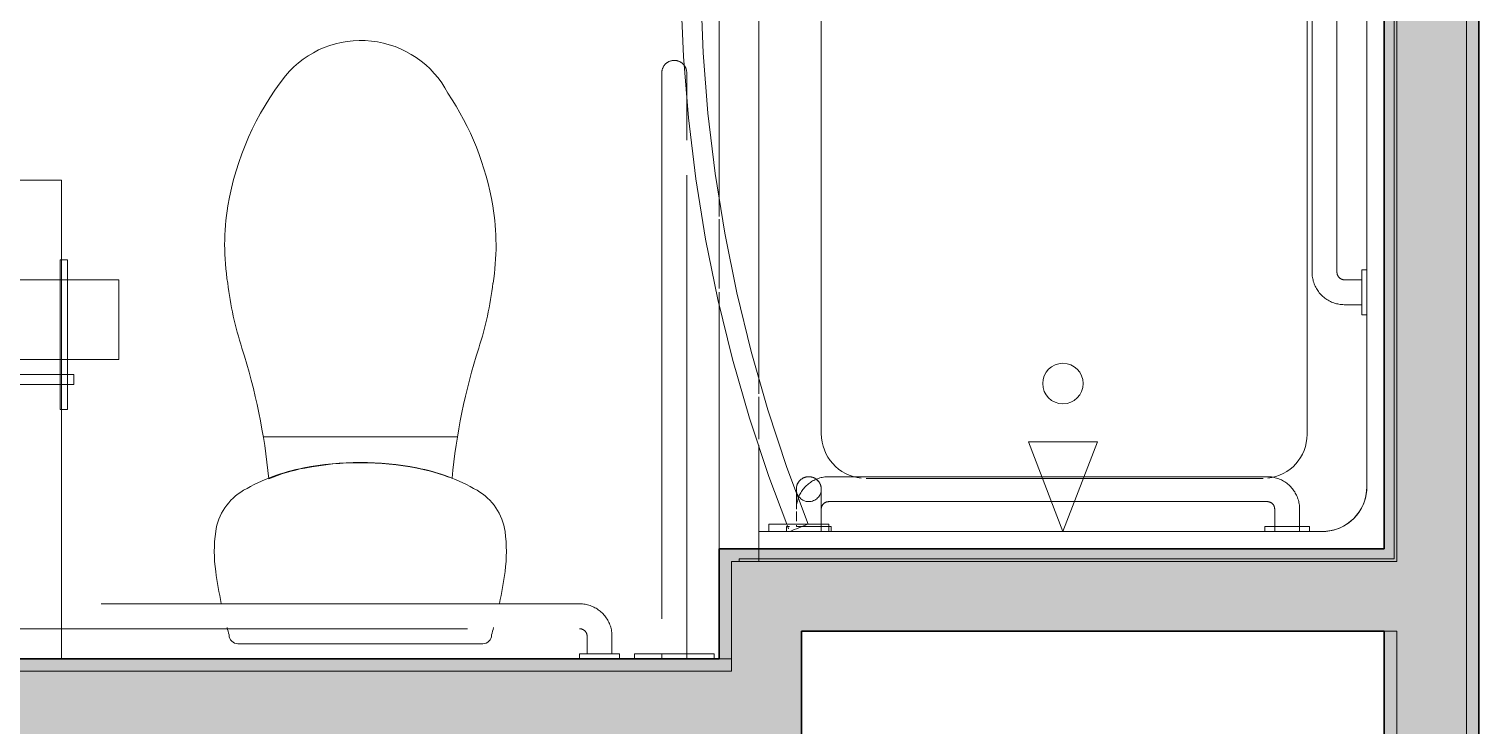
# Model space of a CAD drawing. Header units: inches. Extents: x 6 to 8416, y -388 to 6104.
# Drawn here: x 5332.9 to 5405.7, y 675.3 to 710.3 of the extents above; entities that cross this region are included whole.
import ezdxf

# ---------------------------------------------------------------- set-up
doc = ezdxf.new("R2010")
doc.units = ezdxf.units.IN
doc.header["$MEASUREMENT"] = 0
doc.linetypes.add('Dash 1_16_', pattern=[48, 24, -24])
doc.linetypes.add('Hidden 1_16_', pattern=[36, 24, -12])
for name, color, linetype, lineweight in [('A-GENM', 13, 'Continuous', 18), ('A-WALL', 113, 'Continuous', 25), ('A-WALL-PATT', 111, 'Continuous', 35), ('I-WALL', 2, 'Continuous', 25), ('P-SANR-FIXT', 6, 'Continuous', 18), ('Q-SPCQ', 91, 'Continuous', 18)]:
    doc.layers.add(name, color=color, linetype=linetype, lineweight=lineweight)

# ---------------------------------------------------------------- blocks, each defined once
blk = doc.blocks.new('GM BA Shower-Unit-Tub-Prefab-ICC ADA-AM - ICC Type B_ Option A Forward_ 60_W x 32_D-2224287-LEVEL 3 - PLAN Copy 1 Copy 1')
at = {"layer": 'A-GENM'}
blk.add_line((0, 32), (0.625, 32), dxfattribs=at)
blk = doc.blocks.new('PL BA Toilet-Unit-Two Piece-ICC ADA-AM - ICC Type B_ Side Approach_ Swing Up Bar-V939-LEVEL 3 - PLAN Copy 1 Copy 1')
at = {"layer": 'A-GENM', "linetype": 'Hidden 1_16_', "lineweight": 9}
for p, q in [((0, -5.5), (0, 0)), ((33, 0), (0, 0)), ((33, -24), (33, 0)), ((0, -17.776), (0, -5.5)), ((0, -18.375), (0, -17.776)), ((0, -22.036), (0, -18.566)), ((0, -23.078), (0, -22.178)), ((0, -46.672), (0, -23.078)), ((33, -24), (48, -24))]:
    blk.add_line(p, q, dxfattribs=at)
blk = doc.blocks.new('z Nested-Shower Surround-Tub-Prefab - Variable-V943-LEVEL 3 - PLAN Copy 1 Copy 1')
at = {"layer": 'A-GENM', "lineweight": 9}
for p, q in [((0.125, 33), (0, 33)), ((0, 33), (0, 0)), ((0, 32), (0, 33)), ((0, 33), (0.125, 33)), ((0.125, 0.125), (0.125, 33)), ((0.125, 33), (0.125, 32)), ((0, 0.625), (0, 32)), ((0.125, 32), (0.125, 0.625)), ((0, 0), (0, 0.625)), ((0, 0), (60, 0)), ((60, 0), (0, 0)), ((0.125, 0.625), (0.125, 0.312)), ((59.875, 0.125), (0.125, 0.125)), ((0.312, 0.125), (59.688, 0.125))]:
    blk.add_line(p, q, dxfattribs=at)
at = {"layer": 'A-GENM'}
for p, q in [((1.5, 32), (0, 32)), ((0, 32), (0, 0)), ((0, 0.625), (0, 32)), ((0.125, 32), (0.625, 32)), ((0.625, 32), (1.5, 32)), ((1.5, 32), (5.826, 32)), ((1.5, 30.75), (1.5, 32)), ((1.5, 30.75), (1.5, 32)), ((1.5, 32), (1.5, 30.75)), ((6.125, 32), (8.252, 32)), ((8.398, 32), (9.275, 32)), ((9.275, 32), (27.125, 32)), ((1.5, 30.119), (1.5, 30.75)), ((1.5, 30.119), (1.5, 30.75)), ((1.5, 30.75), (1.5, 30.119)), ((1.5, 29.25), (1.5, 30)), ((1.5, 3.75), (1.5, 29.25)), ((1.5, 5.942), (1.5, 29.058)), ((1.5, 29.058), (1.5, 5.942)), ((53.839, 28.873), (6.409, 28.873)), ((4.159, 26.623), (4.159, 17.771)), ((4.159, 17.771), (4.159, 15.729)), ((4.159, 15.729), (4.159, 6.712)), ((1.5, 3.75), (1.5, 5.058)), ((1.5, 5.058), (1.5, 3.75)), ((53.877, 4.5), (6.371, 4.5)), ((56.25, 1.5), (3.75, 1.5)), ((56.25, 1.5), (3.75, 1.5)), ((3.75, 1.5), (56.25, 1.5)), ((0, 0), (0, 0.625)), ((0, 0), (60, 0)), ((60, 0), (0, 0))]:
    blk.add_line(p, q, dxfattribs=at)
blk.add_circle((8.92, 16.75), 1.016, dxfattribs=at)
for centre, radius, start, end in [((6.409, 26.623), 2.25, 90, 173.7582), ((6.371, 6.712), 2.212, 186.09767, 270), ((3.75, 3.75), 2.25, 180, 200.02868), ((3.75, 3.75), 2.25, 180, 270), ((3.75, 3.75), 2.25, 180, 200.02868), ((3.75, 3.75), 2.25, 200.02868, 204.97132), ((3.75, 3.75), 2.25, 200.02868, 204.97132), ((3.75, 3.75), 2.25, 204.97132, 245.02868), ((3.75, 3.75), 2.25, 204.97132, 245.02868), ((3.75, 3.75), 2.25, 245.02868, 249.97132), ((3.75, 3.75), 2.25, 245.02868, 249.97132), ((3.75, 3.75), 2.25, 249.97132, 270), ((3.75, 3.75), 2.25, 249.97132, 270)]:
    blk.add_arc(centre, radius, start, end, dxfattribs=at)
blk = doc.blocks.new('z Nested-Shower Grab Bars - Variable-V944-LEVEL 3 - PLAN Copy 1 Copy 1')
at = {"layer": 'A-GENM', "linetype": 'Dash 1_16_', "lineweight": 9}
for p, q in [((0.245, 29.125), (0, 29.125)), ((0, 29.125), (0, 29.087)), ((0, 29.125), (0, 29.087)), ((0.245, 29.125), (0, 29.125)), ((0, 29.125), (0, 29.087)), ((0, 29.125), (0, 29.087)), ((0.25, 29.087), (0.25, 29.125)), ((0.25, 29.087), (0.25, 29.125)), ((0.25, 29.087), (0.25, 29.125)), ((0.25, 29.087), (0.25, 29.125)), ((0, 29.087), (0, 28.974)), ((0, 29.087), (0, 28.974)), ((0, 29.087), (0, 28.974)), ((0, 29.087), (0, 28.974)), ((0, 28.795), (0, 28.563)), ((0, 28.795), (0, 28.563)), ((0, 28.795), (0, 28.563)), ((0, 28.795), (0, 28.563)), ((0, 28.625), (0, 28.604)), ((0, 28.625), (0, 28.604)), ((0, 28.604), (0, 28.541)), ((0, 28.604), (0, 28.541)), ((0, 28.541), (0, 28.442)), ((0, 28.541), (0, 28.442)), ((0, 28.503), (0, 28.291)), ((0, 28.503), (0, 28.291)), ((0, 28.503), (0, 28.291)), ((0, 28.442), (0, 28.313)), ((0, 28.442), (0, 28.313)), ((0.25, 28.974), (0.25, 29.087)), ((0.25, 28.974), (0.25, 29.087)), ((0.25, 28.974), (0.25, 29.087)), ((0.25, 28.974), (0.25, 29.087)), ((0.322, 28.625), (0.25, 28.625)), ((0.25, 28.625), (0.25, 28.604)), ((0.25, 28.625), (0.25, 28.604)), ((0.25, 28.563), (0.25, 28.623)), ((0.25, 28.563), (0.25, 28.623)), ((0.25, 28.563), (0.25, 28.623)), ((0.25, 28.563), (0.25, 28.623)), ((0.25, 28.604), (0.25, 28.541)), ((0.25, 28.604), (0.25, 28.541)), ((0.25, 28.541), (0.25, 28.442)), ((0.25, 28.541), (0.25, 28.442)), ((0.25, 28.442), (0.25, 28.313)), ((0.25, 28.442), (0.25, 28.313)), ((1.004, 28.625), (0.515, 28.625)), ((1.004, 28.625), (0.515, 28.625)), ((1.272, 28.618), (1.208, 28.623)), ((1.245, 28.625), (1.284, 28.625)), ((1.44, 28.625), (1.477, 28.625)), ((1.528, 28.574), (1.465, 28.589)), ((1.551, 28.625), (1.587, 28.625)), ((1.587, 28.625), (1.622, 28.625)), ((1.966, 28.625), (1.987, 28.625)), ((1.987, 28.625), (2.007, 28.625)), ((2.007, 28.625), (2.025, 28.625)), ((2.025, 28.625), (2.042, 28.625)), ((2.042, 28.625), (2.057, 28.625)), ((0, 28.313), (0, 28.162)), ((0, 28.313), (0, 28.162)), ((0, 28.291), (0, 28.113)), ((0, 28.291), (0, 28.113)), ((0, 28.291), (0, 28.113)), ((0, 28.162), (0, 28)), ((0, 28.162), (0, 28)), ((0, 28), (0, 27.749)), ((0, 28), (0, 27.838)), ((0, 28), (0, 27.838)), ((0, 28), (0, 27.749)), ((0, 28), (0, 27.749)), ((0, 27.838), (0, 27.688)), ((0, 27.838), (0, 27.688)), ((0, 27.709), (0, 26.875)), ((0, 27.709), (0, 26.875)), ((0, 27.709), (0, 26.875)), ((0, 27.688), (0, 27.375)), ((0, 27.688), (0, 27.558)), ((0.25, 28.313), (0.25, 28.162)), ((0.25, 28.313), (0.25, 28)), ((0.25, 28.113), (0.25, 28.291)), ((0.25, 28.162), (0.25, 28)), ((0.25, 28), (0.25, 27.838)), ((0.25, 28), (0.25, 27.838)), ((0.25, 27.749), (0.25, 27.991)), ((0.25, 27.838), (0.25, 27.688)), ((0.25, 27.838), (0.25, 27.688)), ((0.25, 26.875), (0.25, 27.709)), ((0.25, 27.688), (0.25, 27.375)), ((0.25, 27.688), (0.25, 27.375)), ((0.25, 26.875), (0.25, 27.687)), ((0.25, 26.875), (0.25, 27.687)), ((2.16, 28.252), (2.109, 28.293)), ((0, 27.558), (0, 27.375)), ((0, 27.438), (0, 26.875)), ((0, 27.375), (1.125, 27.375)), ((0.25, 26.875), (0.25, 27.438)), ((0.25, 27.375), (1.125, 27.375)), ((1.5, 27), (1.5, 15.826)), ((2.75, 16.306), (2.75, 27)), ((0, 26.875), (0.25, 26.875)), ((0, 26.875), (0.25, 26.875)), ((2.75, 14.194), (2.75, 16.306)), ((1.5, 15.826), (1.5, 14.674)), ((1.5, 14.674), (1.5, 5)), ((2.75, 5), (2.75, 14.194)), ((0.25, 5.125), (0, 5.125)), ((0, 5.125), (0, 4.563)), ((0, 5.125), (0, 2.875)), ((0.25, 2.875), (0.25, 5.125)), ((0.25, 4.563), (0.25, 5.125)), ((1.125, 4.625), (0, 4.625)), ((0, 4.625), (0, 4.442)), ((0, 4.625), (0, 3.375)), ((0, 4.442), (0, 4.313)), ((0, 4.313), (0, 4.162)), ((0, 4.162), (0, 4)), ((0, 4), (0, 3.838)), ((0, 3.838), (0, 3.688)), ((0, 3.688), (0, 3.558)), ((0, 3.558), (0, 3.375)), ((0, 3.438), (0, 2.875)), ((0, 3.375), (1.125, 3.375)), ((0.25, 2.875), (0.25, 3.438)), ((0, 2.875), (0.25, 2.875)), ((35, 2.75), (13, 2.75)), ((35, 2.75), (13, 2.75)), ((13, 1.5), (35, 1.5)), ((13, 1.5), (35, 1.5)), ((11.375, 1.125), (11.375, 0.25)), ((11.375, 1.125), (11.375, 0.25)), ((12.625, 0.25), (12.625, 1.125)), ((12.625, 0.25), (12.625, 1.125)), ((10.875, 0.25), (10.875, 0)), ((11.687, 0.25), (10.875, 0.25)), ((11.687, 0.25), (10.875, 0.25)), ((10.875, 0.25), (10.875, 0)), ((13.125, 0.25), (10.875, 0.25)), ((11.687, 0.25), (10.875, 0.25)), ((10.875, 0), (13.125, 0)), ((10.875, 0), (13.125, 0)), ((10.875, 0), (13.125, 0)), ((10.875, 0), (13.125, 0)), ((11.375, 0.25), (11.688, 0.25)), ((11.375, 0.25), (11.688, 0.25)), ((11.375, 0.25), (11.688, 0.25)), ((11.375, 0.25), (12.625, 0.25)), ((11.688, 0.25), (11.838, 0.25)), ((11.688, 0.25), (12.313, 0.25)), ((11.688, 0.25), (12.313, 0.25)), ((11.838, 0.25), (12, 0.25)), ((12, 0.25), (12.162, 0.25)), ((12.162, 0.25), (12.313, 0.25)), ((13.125, 0.25), (12.313, 0.25)), ((13.125, 0.25), (12.313, 0.25)), ((12.313, 0.25), (12.625, 0.25)), ((12.313, 0.25), (12.625, 0.25)), ((13.125, 0.25), (12.313, 0.25)), ((12.313, 0.25), (12.625, 0.25)), ((13.125, 0), (13.125, 0.25)), ((13.125, 0), (13.125, 0.25))]:
    blk.add_line(p, q, dxfattribs=at)
at = {"layer": 'A-GENM', "linetype": 'Dash 1_16_', "lineweight": 9, "flags": 128}
for points in [[(1.208, 28.623), (1.143, 28.625), (1.125, 28.625)], [(1.125, 28.625), (1.165, 28.625), (1.205, 28.625), (1.245, 28.625)], [(1.465, 28.589), (1.401, 28.601), (1.337, 28.611), (1.272, 28.618)], [(1.284, 28.625), (1.324, 28.625), (1.363, 28.625), (1.401, 28.625), (1.44, 28.625)], [(1.477, 28.625), (1.514, 28.625), (1.551, 28.625)], [(2.109, 28.293), (2.057, 28.331), (2.003, 28.367), (1.948, 28.401), (1.891, 28.433), (1.833, 28.463), (1.774, 28.49), (1.714, 28.515), (1.653, 28.537), (1.591, 28.557), (1.528, 28.574)], [(1.622, 28.625), (1.656, 28.625), (1.69, 28.625), (1.722, 28.625), (1.754, 28.625), (1.784, 28.625), (1.814, 28.625), (1.842, 28.625), (1.87, 28.625), (1.896, 28.625), (1.921, 28.625), (1.944, 28.625), (1.966, 28.625)], [(2.057, 28.625), (2.071, 28.625), (2.083, 28.625), (2.094, 28.625), (2.103, 28.625), (2.11, 28.625), (2.116, 28.625), (2.121, 28.625), (2.124, 28.625), (2.125, 28.625)], [(2.125, 28.625), (2.15, 28.625), (2.175, 28.623), (2.2, 28.621), (2.225, 28.617), (2.249, 28.613), (2.274, 28.607), (2.298, 28.601), (2.322, 28.593), (2.345, 28.585), (2.368, 28.576), (2.391, 28.565), (2.414, 28.554), (2.436, 28.542), (2.457, 28.53), (2.478, 28.516), (2.498, 28.501), (2.518, 28.486), (2.537, 28.47), (2.556, 28.453), (2.573, 28.435), (2.59, 28.417), (2.607, 28.398), (2.622, 28.379), (2.637, 28.358), (2.651, 28.338), (2.664, 28.316), (2.676, 28.295), (2.688, 28.272), (2.698, 28.25), (2.708, 28.226), (2.716, 28.203), (2.724, 28.179), (2.73, 28.155), (2.736, 28.131), (2.741, 28.106), (2.745, 28.082), (2.747, 28.057), (2.749, 28.032), (2.75, 28.007), (2.75, 27.982), (2.749, 27.957), (2.746, 27.932), (2.743, 27.907), (2.739, 27.882), (2.734, 27.858), (2.727, 27.834), (2.72, 27.81), (2.712, 27.786), (2.703, 27.763), (2.693, 27.74), (2.682, 27.717), (2.671, 27.695), (2.658, 27.674), (2.645, 27.653), (2.63, 27.632), (2.615, 27.612), (2.599, 27.593), (2.583, 27.574), (2.565, 27.556), (2.547, 27.539), (2.528, 27.523), (2.509, 27.507), (2.489, 27.492), (2.468, 27.478), (2.447, 27.464), (2.426, 27.452), (2.403, 27.44), (2.381, 27.43), (2.358, 27.42), (2.334, 27.411), (2.311, 27.403), (2.287, 27.396), (2.262, 27.39), (2.238, 27.385), (2.213, 27.381), (2.188, 27.378), (2.163, 27.376), (2.138, 27.375), (2.125, 27.375)], [(2.646, 27.572), (2.622, 27.633), (2.595, 27.692), (2.566, 27.75), (2.535, 27.807), (2.502, 27.863), (2.466, 27.918), (2.428, 27.97), (2.389, 28.022), (2.347, 28.072), (2.303, 28.119), (2.257, 28.166), (2.21, 28.21), (2.16, 28.252)], [(1.125, 27.375), (1.14, 27.375), (1.155, 27.374), (1.17, 27.372), (1.185, 27.37), (1.2, 27.368), (1.214, 27.364), (1.229, 27.36), (1.243, 27.356), (1.257, 27.351), (1.271, 27.345), (1.285, 27.339), (1.298, 27.333), (1.311, 27.325), (1.324, 27.318), (1.337, 27.31), (1.349, 27.301), (1.361, 27.292), (1.372, 27.282), (1.383, 27.272), (1.394, 27.261), (1.404, 27.25), (1.414, 27.239), (1.423, 27.227), (1.432, 27.215), (1.441, 27.203), (1.448, 27.19), (1.456, 27.177), (1.463, 27.163), (1.469, 27.15), (1.475, 27.136), (1.48, 27.122), (1.484, 27.108), (1.488, 27.093), (1.492, 27.078), (1.495, 27.064), (1.497, 27.049), (1.498, 27.034), (1.5, 27.019), (1.5, 27.004), (1.5, 27)], [(1.95, 27.375), (1.927, 27.375), (1.903, 27.375), (1.877, 27.375), (1.85, 27.375), (1.822, 27.375), (1.792, 27.375), (1.762, 27.375), (1.731, 27.375), (1.699, 27.375), (1.665, 27.375), (1.631, 27.375), (1.596, 27.375), (1.561, 27.375), (1.524, 27.375), (1.487, 27.375), (1.45, 27.375), (1.412, 27.375), (1.373, 27.375), (1.334, 27.375), (1.295, 27.375), (1.255, 27.375), (1.216, 27.375), (1.176, 27.375), (1.136, 27.375), (1.125, 27.375)], [(2.125, 27.375), (2.124, 27.375), (2.122, 27.375), (2.118, 27.375), (2.112, 27.375), (2.105, 27.375), (2.096, 27.375), (2.086, 27.375), (2.074, 27.375), (2.061, 27.375), (2.046, 27.375), (2.03, 27.375), (2.012, 27.375), (1.993, 27.375), (1.972, 27.375), (1.95, 27.375)], [(2.75, 27), (2.749, 27.065), (2.745, 27.13), (2.738, 27.195), (2.729, 27.259), (2.718, 27.323), (2.703, 27.386), (2.687, 27.449), (2.668, 27.511), (2.646, 27.572)], [(1.5, 5), (1.5, 4.985), (1.499, 4.97), (1.497, 4.955), (1.495, 4.94), (1.493, 4.925), (1.489, 4.911), (1.485, 4.896), (1.481, 4.882), (1.476, 4.868), (1.47, 4.854), (1.464, 4.84), (1.458, 4.827), (1.45, 4.814), (1.443, 4.801), (1.435, 4.788), (1.426, 4.776), (1.417, 4.764), (1.407, 4.753), (1.397, 4.742), (1.386, 4.731), (1.375, 4.721), (1.364, 4.711), (1.352, 4.702), (1.34, 4.693), (1.328, 4.684), (1.315, 4.677), (1.302, 4.669), (1.288, 4.662), (1.275, 4.656), (1.261, 4.65), (1.247, 4.645), (1.233, 4.641), (1.218, 4.637), (1.203, 4.633), (1.189, 4.63), (1.174, 4.628), (1.159, 4.627), (1.144, 4.625), (1.129, 4.625), (1.125, 4.625)], [(1.125, 3.375), (1.19, 3.376), (1.255, 3.38), (1.32, 3.387), (1.384, 3.396), (1.448, 3.407), (1.511, 3.422), (1.574, 3.438), (1.636, 3.457), (1.697, 3.479), (1.758, 3.503), (1.817, 3.53), (1.875, 3.559), (1.932, 3.59), (1.988, 3.623), (2.043, 3.659), (2.095, 3.697), (2.147, 3.736), (2.197, 3.778), (2.244, 3.822), (2.291, 3.868), (2.335, 3.915), (2.377, 3.965), (2.418, 4.016), (2.456, 4.068), (2.492, 4.122), (2.526, 4.177), (2.558, 4.234), (2.588, 4.292), (2.615, 4.351), (2.64, 4.411), (2.662, 4.472), (2.682, 4.534), (2.699, 4.597), (2.714, 4.66), (2.726, 4.724), (2.736, 4.788), (2.743, 4.853), (2.748, 4.917), (2.75, 4.982), (2.75, 5)], [(13, 2.75), (12.935, 2.749), (12.87, 2.745), (12.805, 2.738), (12.741, 2.729), (12.677, 2.718), (12.614, 2.703), (12.551, 2.687), (12.489, 2.668), (12.428, 2.646), (12.367, 2.622), (12.308, 2.595), (12.25, 2.566), (12.193, 2.535), (12.137, 2.502), (12.082, 2.466), (12.03, 2.428), (11.978, 2.389), (11.928, 2.347), (11.881, 2.303), (11.834, 2.257), (11.79, 2.21), (11.748, 2.16), (11.707, 2.109), (11.669, 2.057), (11.633, 2.003), (11.599, 1.948), (11.567, 1.891), (11.537, 1.833), (11.51, 1.774), (11.485, 1.714), (11.463, 1.653), (11.443, 1.591), (11.426, 1.528), (11.411, 1.465), (11.399, 1.401), (11.389, 1.337), (11.382, 1.272), (11.377, 1.208), (11.375, 1.143), (11.375, 1.125)], [(13, 2.75), (12.935, 2.749), (12.87, 2.745), (12.805, 2.738), (12.741, 2.729), (12.677, 2.718), (12.614, 2.703), (12.551, 2.687), (12.489, 2.668), (12.428, 2.646), (12.367, 2.622), (12.308, 2.595), (12.25, 2.566), (12.193, 2.535), (12.137, 2.502), (12.082, 2.466), (12.03, 2.428), (11.978, 2.389), (11.928, 2.347), (11.881, 2.303), (11.834, 2.257), (11.79, 2.21), (11.748, 2.16), (11.707, 2.109), (11.669, 2.057), (11.633, 2.003), (11.599, 1.948), (11.567, 1.891), (11.537, 1.833), (11.51, 1.774), (11.485, 1.714), (11.463, 1.653), (11.443, 1.591), (11.426, 1.528), (11.411, 1.465), (11.399, 1.401), (11.389, 1.337), (11.382, 1.272), (11.377, 1.208), (11.375, 1.143), (11.375, 1.125)], [(12.625, 1.125), (12.625, 1.14), (12.626, 1.155), (12.628, 1.17), (12.63, 1.185), (12.632, 1.2), (12.636, 1.214), (12.64, 1.229), (12.644, 1.243), (12.649, 1.257), (12.655, 1.271), (12.661, 1.285), (12.667, 1.298), (12.675, 1.311), (12.682, 1.324), (12.69, 1.337), (12.699, 1.349), (12.708, 1.361), (12.718, 1.372), (12.728, 1.383), (12.739, 1.394), (12.75, 1.404), (12.761, 1.414), (12.773, 1.423), (12.785, 1.432), (12.797, 1.441), (12.81, 1.448), (12.823, 1.456), (12.837, 1.463), (12.85, 1.469), (12.864, 1.475), (12.878, 1.48), (12.892, 1.484), (12.907, 1.488), (12.922, 1.492), (12.936, 1.495), (12.951, 1.497), (12.966, 1.498), (12.981, 1.5), (12.996, 1.5), (13, 1.5)], [(12.625, 1.125), (12.625, 1.14), (12.626, 1.155), (12.628, 1.17), (12.63, 1.185), (12.632, 1.2), (12.636, 1.214), (12.64, 1.229), (12.644, 1.243), (12.649, 1.257), (12.655, 1.271), (12.661, 1.285), (12.667, 1.298), (12.675, 1.311), (12.682, 1.324), (12.69, 1.337), (12.699, 1.349), (12.708, 1.361), (12.718, 1.372), (12.728, 1.383), (12.739, 1.394), (12.75, 1.404), (12.761, 1.414), (12.773, 1.423), (12.785, 1.432), (12.797, 1.441), (12.81, 1.448), (12.823, 1.456), (12.837, 1.463), (12.85, 1.469), (12.864, 1.475), (12.878, 1.48), (12.892, 1.484), (12.907, 1.488), (12.922, 1.492), (12.936, 1.495), (12.951, 1.497), (12.966, 1.498), (12.981, 1.5), (12.996, 1.5), (13, 1.5)]]:
    blk.add_lwpolyline(points, dxfattribs=at)
at = {"layer": 'A-GENM', "linetype": 'Dash 1_16_', "lineweight": 9}
for start, end in [(90, 270), (270, 90)]:
    blk.add_arc((2.125, 28), 0.625, start, end, dxfattribs=at)
blk = doc.blocks.new('z Nested-Shower Fixtures - Variable-2223344-LEVEL 3 - PLAN Copy 1 Copy 1')
at = {"layer": 'P-SANR-FIXT'}
for p, q in [((0, 0), (4.5, 1.727)), ((4.5, 1.727), (4.5, -1.727)), ((4.5, -1.727), (0, 0))]:
    blk.add_line(p, q, dxfattribs=at)
blk = doc.blocks.new('SE BA Shower Curtain Rod-AM - 1_ Dia__ 76_ AFF-V945-LEVEL 3 - PLAN Copy 1 Copy 1')
at = {"layer": 'Q-SPCQ'}
for p, q in [((0.375, 1.5), (0, 1.5)), ((0, 1.5), (0, 0.75)), ((0, 1.5), (0, -1.5)), ((0.375, -1.5), (0.375, 1.5)), ((0.375, 0.75), (0.375, 1.5)), ((0, 0.75), (0, 0.12)), ((0.375, 0.521), (0.375, 0.75)), ((0, 0.12), (0, 0)), ((0.002, 0.464), (0.009, 0.449)), ((0.002, 0.464), (0.009, 0.449)), ((0.009, 0.449), (0.027, 0.402)), ((0.009, 0.449), (0.027, 0.402)), ((0.027, 0.402), (0.057, 0.328)), ((0.027, 0.402), (0.095, 0.232)), ((0.057, 0.328), (0.095, 0.232)), ((0.095, 0.232), (0.14, 0.12)), ((0.095, 0.232), (0.14, 0.12)), ((0.322, 0.585), (0.128, 0.512)), ((0.14, 0.12), (0.14, 0.119)), ((0.14, 0.12), (0.14, 0.119)), ((0.14, 0.119), (0.187, 0)), ((0.14, 0.119), (0.235, -0.12)), ((0.187, 0), (0.235, -0.12)), ((0.375, 0), (0.375, 0.12)), ((0, 0), (0, -0.75)), ((0.235, -0.12), (0.28, -0.232)), ((0.235, -0.12), (0.28, -0.232)), ((0.28, -0.232), (0.318, -0.328)), ((0.28, -0.232), (0.348, -0.402)), ((0.318, -0.328), (0.348, -0.402)), ((0.348, -0.402), (0.366, -0.449)), ((0.348, -0.402), (0.366, -0.449)), ((0.366, -0.449), (0.373, -0.464)), ((0.366, -0.449), (0.373, -0.464)), ((0.375, -0.75), (0.375, -0.391)), ((0, -0.75), (0, -1.5)), ((0.375, -1.5), (0.375, -0.75)), ((0, -1.5), (0.375, -1.5))]:
    blk.add_line(p, q, dxfattribs=at)
at = {"layer": 'Q-SPCQ', "flags": 128}
for points in [[(56.625, 0.604), (54.115, 1.547), (51.191, 2.513), (48.231, 3.362), (45.239, 4.091), (42.221, 4.7), (39.18, 5.189), (36.123, 5.555), (33.053, 5.798), (29.976, 5.919), (26.897, 5.916), (23.82, 5.791), (20.75, 5.542), (17.694, 5.171), (14.654, 4.678), (11.636, 4.063), (8.646, 3.329), (5.687, 2.475), (2.765, 1.504), (0.375, 0.605)], [(0.375, -0.464), (3.218, 0.604), (6.104, 1.558), (9.026, 2.395), (11.978, 3.115), (14.958, 3.716), (17.959, 4.198), (20.976, 4.56), (24.006, 4.8), (27.043, 4.919), (30.083, 4.916), (33.119, 4.792), (36.149, 4.547), (39.166, 4.181), (42.166, 3.694), (45.144, 3.088), (48.096, 2.363), (51.016, 1.52), (53.901, 0.562), (56.625, -0.464)]]:
    blk.add_lwpolyline(points, dxfattribs=at)
blk = doc.blocks.new('z Nested-Toilet-2 Piece - z Nested-Toilet-2 Piece-2223810-LEVEL 3 - PLAN Copy 1 Copy 1')
at = {"layer": 'P-SANR-FIXT'}
for p, q in [((-4.871, 11.127), (4.871, 11.127)), ((6.142, 0.75), (-6.142, 0.75))]:
    blk.add_line(p, q, dxfattribs=at)
for centre, radius, start, end in [((0.025, 26.068), 4.932, 27.57244, 140.06334), ((7.716, 20.256), 14.569, 141.95587, 170.34297), ((-7.716, 20.256), 14.569, 9.65703, 33.75517), ((5.191, 20.738), 11.999, 170.58872, 189.14143), ((-5.191, 20.738), 11.999, 350.85857, 9.41128), ((10.95, 20.977), 17.735, 186.94974, 197.76204), ((-10.95, 20.977), 17.735, 342.23796, 353.05026), ((-35.243, 6.16), 30.776, 5.33071, 17.79837), ((35.243, 6.16), 30.776, 162.20163, 174.62228), ((-1.009, 0.027), 9.713, 100.83777, 119.96347), ((-0.935, 0.044), 9.694, 100.99726, 112.21305), ((0, -4.969), 14.81, 78.96223, 101.03777), ((0.023, -4.972), 14.801, 78.99624, 100.93335), ((1.009, 0.027), 9.713, 60.03653, 79.16223), ((1.014, 0.023), 9.709, 68.3062, 79.11052), ((-4.438, 5.975), 2.848, 119.96347, 172.03653), ((4.438, 5.975), 2.848, 7.96347, 60.03653), ((-0.11, 5.37), 7.218, 172.03653, 187.96347), ((0.11, 5.37), 7.218, 352.03653, 7.96347), ((15.604, 7.568), 23.085, 187.96347, 192), ((-15.604, 7.568), 23.085, 348, 352.03653), ((15.604, 7.568), 23.085, 195.0873, 196.03653), ((-15.604, 7.568), 23.085, 343.96347, 344.9127), ((-6.142, 1.191), 0.441, 180, 270), ((6.142, 1.191), 0.441, 270, 0)]:
    blk.add_arc(centre, radius, start, end, dxfattribs=at)
blk = doc.blocks.new('z Nested-Toilet Grab Bars - z Nested-Toilet Grab Bars-V946-LEVEL 3 - PLAN Copy 1 Copy 1')
at = {"layer": 'A-GENM', "linetype": 'Dash 1_16_', "lineweight": 9}
for p, q in [((-1.711, 29.691), (-1.699, 29.67)), ((-1.699, 29.67), (-1.687, 29.647)), ((-1.625, 28.707), (-1.625, 28.624)), ((-1.625, 28.601), (-1.625, 28.685)), ((-1.625, 28.624), (-1.625, 28.537)), ((-1.625, 28.513), (-1.625, 28.601)), ((-2.875, 26), (-2.875, 0.25)), ((-2.875, 26), (-2.875, 0.25)), ((-1.625, 0.25), (-1.625, 26)), ((-1.625, 0.25), (-1.625, 26)), ((-36.625, 2.75), (-41, 2.75)), ((-7, 2.75), (-36.625, 2.75)), ((-41, 1.5), (-36.625, 1.5)), ((-36.625, 1.5), (-7, 1.5)), ((-42.625, 1.125), (-42.625, 0.75)), ((-42.625, 0.75), (-42.625, 0.25)), ((-41.375, 0.75), (-41.375, 1.125)), ((-41.375, 0.25), (-41.375, 0.75)), ((-6.625, 1.125), (-6.625, 0.25)), ((-5.375, 0.25), (-5.375, 1.125)), ((-43, 0.25), (-43, 0)), ((-42.901, 0.25), (-43, 0.25)), ((-42.901, 0.25), (-43, 0.25)), ((-42.623, 0.25), (-42.901, 0.25)), ((-42.623, 0.25), (-42.901, 0.25)), ((-42.625, 0.25), (-42.563, 0.25)), ((-42.625, 0.25), (-42.563, 0.25)), ((-42.223, 0.25), (-42.623, 0.25)), ((-42.223, 0.25), (-42.623, 0.25)), ((-42.563, 0.25), (-42.39, 0.25)), ((-42.563, 0.25), (-42.39, 0.25)), ((-42.39, 0.25), (-42.139, 0.25)), ((-42.39, 0.25), (-42.139, 0.25)), ((-41.777, 0.25), (-42.223, 0.25)), ((-41.777, 0.25), (-42.223, 0.25)), ((-42.139, 0.25), (-41.861, 0.25)), ((-42.139, 0.25), (-41.861, 0.25)), ((-41.861, 0.25), (-41.61, 0.25)), ((-41.861, 0.25), (-41.61, 0.25)), ((-41.377, 0.25), (-41.777, 0.25)), ((-41.377, 0.25), (-41.777, 0.25)), ((-41.61, 0.25), (-41.437, 0.25)), ((-41.61, 0.25), (-41.437, 0.25)), ((-41.437, 0.25), (-41.375, 0.25)), ((-41.437, 0.25), (-41.375, 0.25)), ((-41.099, 0.25), (-41.377, 0.25)), ((-41.099, 0.25), (-41.377, 0.25)), ((-41, 0.25), (-41.099, 0.25)), ((-41, 0.25), (-41.099, 0.25)), ((-41, 0), (-41, 0.25)), ((-7, 0.25), (-7, 0)), ((-5, 0.25), (-7, 0.25)), ((-5, 0.25), (-7, 0.25)), ((-6.625, 0.25), (-5.375, 0.25)), ((-6.625, 0.25), (-5.375, 0.25)), ((-5, 0), (-5, 0.25)), ((-2.854, 0.25), (-4.25, 0.25)), ((-4.25, 0.25), (-0.25, 0.25)), ((-4.25, 0.25), (-4.25, 0)), ((-4.25, 0.25), (-4.25, 0)), ((-2.875, 0.25), (-2.875, 0)), ((-2.875, 0.25), (-2.875, 0)), ((-0.25, 0.25), (-1.647, 0.25)), ((-1.625, 0), (-1.625, 0.25)), ((-1.625, 0), (-1.625, 0.25)), ((-0.25, 0.25), (-0.25, 0)), ((-0.25, 0), (-0.25, 0.25)), ((-43, 0), (-41.099, 0)), ((-43, 0), (-42.901, 0)), ((-42.901, 0), (-42.623, 0)), ((-42.623, 0), (-42.223, 0)), ((-42.223, 0), (-41.777, 0)), ((-41.777, 0), (-41.377, 0)), ((-41.377, 0), (-41.099, 0)), ((-41.099, 0), (-41, 0)), ((-41.099, 0), (-41, 0)), ((-7, 0), (-5, 0)), ((-7, 0), (-5, 0)), ((-0.25, 0), (-4.25, 0)), ((-4.25, 0), (-2.854, 0)), ((-2.875, 0), (-2.412, 0)), ((-2.875, 0), (-2.854, 0)), ((-2.875, 0), (-2.854, 0)), ((-2.875, 0), (-2.854, 0)), ((-2.854, 0), (-2.791, 0)), ((-2.854, 0), (-2.791, 0)), ((-2.854, 0), (-2.791, 0)), ((-2.791, 0), (-2.692, 0)), ((-2.791, 0), (-2.692, 0)), ((-2.791, 0), (-2.692, 0)), ((-2.692, 0), (-2.562, 0)), ((-2.692, 0), (-2.562, 0)), ((-2.692, 0), (-2.562, 0)), ((-2.562, 0), (-2.412, 0)), ((-2.562, 0), (-2.412, 0)), ((-2.562, 0), (-2.412, 0)), ((-2.412, 0), (-2.25, 0)), ((-2.412, 0), (-2.25, 0)), ((-2.412, 0), (-2.25, 0)), ((-2.412, 0), (-2.25, 0)), ((-2.25, 0), (-1.625, 0)), ((-2.25, 0), (-2.088, 0)), ((-2.25, 0), (-2.088, 0)), ((-2.25, 0), (-2.088, 0)), ((-2.088, 0), (-1.937, 0)), ((-2.088, 0), (-1.937, 0)), ((-2.088, 0), (-1.937, 0)), ((-1.937, 0), (-1.808, 0)), ((-1.937, 0), (-1.808, 0)), ((-1.937, 0), (-1.808, 0)), ((-1.808, 0), (-1.709, 0)), ((-1.808, 0), (-1.709, 0)), ((-1.808, 0), (-1.709, 0)), ((-1.709, 0), (-1.646, 0)), ((-1.709, 0), (-1.646, 0)), ((-1.709, 0), (-1.646, 0)), ((-1.646, 0), (-0.25, 0)), ((-1.646, 0), (-1.625, 0)), ((-1.646, 0), (-1.625, 0)), ((-1.646, 0), (-1.625, 0))]:
    blk.add_line(p, q, dxfattribs=at)
at = {"layer": 'A-GENM', "linetype": 'Dash 1_16_', "lineweight": 9, "flags": 128}
for points in [[(-2.875, 29.375), (-2.875, 29.4), (-2.873, 29.425), (-2.871, 29.45), (-2.867, 29.475), (-2.863, 29.499), (-2.857, 29.524), (-2.851, 29.548), (-2.843, 29.572), (-2.835, 29.595), (-2.826, 29.618), (-2.815, 29.641), (-2.804, 29.664), (-2.792, 29.686), (-2.78, 29.707), (-2.766, 29.728), (-2.751, 29.748), (-2.736, 29.768), (-2.72, 29.787), (-2.703, 29.806), (-2.685, 29.823), (-2.667, 29.84), (-2.648, 29.857), (-2.629, 29.872), (-2.608, 29.887), (-2.588, 29.901), (-2.566, 29.914), (-2.545, 29.926), (-2.522, 29.938), (-2.5, 29.948), (-2.476, 29.958), (-2.453, 29.966), (-2.429, 29.974), (-2.405, 29.98), (-2.381, 29.986), (-2.356, 29.991), (-2.332, 29.995), (-2.307, 29.997), (-2.282, 29.999), (-2.257, 30), (-2.25, 30)], [(-2.25, 30), (-2.225, 30), (-2.2, 29.998), (-2.175, 29.996), (-2.15, 29.992), (-2.126, 29.988), (-2.101, 29.982), (-2.077, 29.976), (-2.053, 29.968), (-2.03, 29.96), (-2.007, 29.951), (-1.984, 29.94), (-1.961, 29.929), (-1.939, 29.917), (-1.918, 29.905), (-1.897, 29.891), (-1.877, 29.876), (-1.857, 29.861), (-1.838, 29.845), (-1.819, 29.828), (-1.802, 29.81), (-1.785, 29.792), (-1.768, 29.773), (-1.753, 29.754)], [(-2.875, 29.375), (-2.875, 29.372), (-2.875, 29.364), (-2.875, 29.351), (-2.875, 29.332), (-2.875, 29.308), (-2.875, 29.278), (-2.875, 29.244), (-2.875, 29.204), (-2.875, 29.159), (-2.875, 29.109), (-2.875, 29.054), (-2.875, 28.994), (-2.875, 28.929), (-2.875, 28.859), (-2.875, 28.786), (-2.875, 28.707), (-2.875, 28.624), (-2.875, 28.537), (-2.875, 28.446), (-2.875, 28.351), (-2.875, 28.253), (-2.875, 28.15), (-2.875, 28.045), (-2.875, 27.936), (-2.875, 27.824), (-2.875, 27.708), (-2.875, 27.591), (-2.875, 27.47), (-2.875, 27.348), (-2.875, 27.223), (-2.875, 27.096), (-2.875, 26.968), (-2.875, 26.838), (-2.875, 26.706), (-2.875, 26.574), (-2.875, 26.44), (-2.875, 26.306), (-2.875, 26.171), (-2.875, 26.036), (-2.875, 26)], [(-2.875, 26), (-2.875, 26.135), (-2.875, 26.27), (-2.875, 26.404), (-2.875, 26.538), (-2.875, 26.671), (-2.875, 26.802), (-2.875, 26.933), (-2.875, 27.062), (-2.875, 27.189), (-2.875, 27.314), (-2.875, 27.438), (-2.875, 27.559), (-2.875, 27.677), (-2.875, 27.793), (-2.875, 27.906), (-2.875, 28.016), (-2.875, 28.122), (-2.875, 28.225), (-2.875, 28.325), (-2.875, 28.421), (-2.875, 28.513), (-2.875, 28.601), (-2.875, 28.685), (-2.875, 28.765), (-2.875, 28.84), (-2.875, 28.911), (-2.875, 28.977), (-2.875, 29.038), (-2.875, 29.094), (-2.875, 29.146), (-2.875, 29.192), (-2.875, 29.233), (-2.875, 29.269), (-2.875, 29.3), (-2.875, 29.326), (-2.875, 29.346), (-2.875, 29.361), (-2.875, 29.371), (-2.875, 29.375)], [(-1.753, 29.754), (-1.738, 29.733), (-1.724, 29.713), (-1.711, 29.691)], [(-1.687, 29.647), (-1.677, 29.625), (-1.667, 29.601), (-1.659, 29.578), (-1.651, 29.554), (-1.645, 29.53), (-1.639, 29.506), (-1.634, 29.481), (-1.63, 29.457), (-1.628, 29.432), (-1.626, 29.407), (-1.625, 29.382), (-1.625, 29.375)], [(-1.625, 29.375), (-1.625, 29.372), (-1.625, 29.364), (-1.625, 29.351), (-1.625, 29.332), (-1.625, 29.308), (-1.625, 29.278), (-1.625, 29.244), (-1.625, 29.204), (-1.625, 29.159), (-1.625, 29.109), (-1.625, 29.054), (-1.625, 28.994), (-1.625, 28.929), (-1.625, 28.859), (-1.625, 28.786), (-1.625, 28.707)], [(-1.625, 28.685), (-1.625, 28.765), (-1.625, 28.84), (-1.625, 28.911), (-1.625, 28.977), (-1.625, 29.038), (-1.625, 29.094), (-1.625, 29.146), (-1.625, 29.192), (-1.625, 29.233), (-1.625, 29.269), (-1.625, 29.3), (-1.625, 29.326), (-1.625, 29.346), (-1.625, 29.361), (-1.625, 29.371), (-1.625, 29.375)], [(-1.625, 28.537), (-1.625, 28.446), (-1.625, 28.351), (-1.625, 28.253), (-1.625, 28.15)], [(-1.625, 28.225), (-1.625, 28.325), (-1.625, 28.421), (-1.625, 28.513)], [(-1.625, 26), (-1.625, 26.135), (-1.625, 26.27), (-1.625, 26.404), (-1.625, 26.538), (-1.625, 26.671), (-1.625, 26.802), (-1.625, 26.933), (-1.625, 27.062), (-1.625, 27.189), (-1.625, 27.314), (-1.625, 27.438), (-1.625, 27.559), (-1.625, 27.677), (-1.625, 27.793), (-1.625, 27.906), (-1.625, 28.016), (-1.625, 28.122), (-1.625, 28.225)], [(-1.625, 28.15), (-1.625, 28.045), (-1.625, 27.936), (-1.625, 27.824), (-1.625, 27.708), (-1.625, 27.591), (-1.625, 27.47), (-1.625, 27.348), (-1.625, 27.223), (-1.625, 27.096), (-1.625, 26.968), (-1.625, 26.838), (-1.625, 26.706), (-1.625, 26.574), (-1.625, 26.44), (-1.625, 26.306), (-1.625, 26.171), (-1.625, 26.036), (-1.625, 26)], [(-41, 2.75), (-41.065, 2.749), (-41.13, 2.745), (-41.195, 2.738), (-41.259, 2.729), (-41.323, 2.718), (-41.386, 2.703), (-41.449, 2.687), (-41.511, 2.668), (-41.572, 2.646), (-41.633, 2.622), (-41.692, 2.595), (-41.75, 2.566), (-41.807, 2.535), (-41.863, 2.502), (-41.918, 2.466), (-41.97, 2.428), (-42.022, 2.389), (-42.072, 2.347), (-42.119, 2.303), (-42.166, 2.257), (-42.21, 2.21), (-42.252, 2.16), (-42.293, 2.109), (-42.331, 2.057), (-42.367, 2.003), (-42.401, 1.948), (-42.433, 1.891), (-42.463, 1.833), (-42.49, 1.774), (-42.515, 1.714), (-42.537, 1.653), (-42.557, 1.591), (-42.574, 1.528), (-42.589, 1.465), (-42.601, 1.401), (-42.611, 1.337), (-42.618, 1.272), (-42.623, 1.208), (-42.625, 1.143), (-42.625, 1.125)], [(-5.375, 1.125), (-5.376, 1.19), (-5.38, 1.255), (-5.387, 1.32), (-5.396, 1.384), (-5.407, 1.448), (-5.422, 1.511), (-5.438, 1.574), (-5.457, 1.636), (-5.479, 1.697), (-5.503, 1.758), (-5.53, 1.817), (-5.559, 1.875), (-5.59, 1.932), (-5.623, 1.988), (-5.659, 2.043), (-5.697, 2.095), (-5.736, 2.147), (-5.778, 2.197), (-5.822, 2.244), (-5.868, 2.291), (-5.915, 2.335), (-5.965, 2.377), (-6.016, 2.418), (-6.068, 2.456), (-6.122, 2.492), (-6.177, 2.526), (-6.234, 2.558), (-6.292, 2.588), (-6.351, 2.615), (-6.411, 2.64), (-6.472, 2.662), (-6.534, 2.682), (-6.597, 2.699), (-6.66, 2.714), (-6.724, 2.726), (-6.788, 2.736), (-6.853, 2.743), (-6.917, 2.748), (-6.982, 2.75), (-7, 2.75)], [(-41.375, 1.125), (-41.375, 1.14), (-41.374, 1.155), (-41.372, 1.17), (-41.37, 1.185), (-41.368, 1.2), (-41.364, 1.214), (-41.36, 1.229), (-41.356, 1.243), (-41.351, 1.257), (-41.345, 1.271), (-41.339, 1.285), (-41.333, 1.298), (-41.325, 1.311), (-41.318, 1.324), (-41.31, 1.337), (-41.301, 1.349), (-41.292, 1.361), (-41.282, 1.372), (-41.272, 1.383), (-41.261, 1.394), (-41.25, 1.404), (-41.239, 1.414), (-41.227, 1.423), (-41.215, 1.432), (-41.203, 1.441), (-41.19, 1.448), (-41.177, 1.456), (-41.163, 1.463), (-41.15, 1.469), (-41.136, 1.475), (-41.122, 1.48), (-41.108, 1.484), (-41.093, 1.488), (-41.078, 1.492), (-41.064, 1.495), (-41.049, 1.497), (-41.034, 1.498), (-41.019, 1.5), (-41.004, 1.5), (-41, 1.5)], [(-7, 1.5), (-6.985, 1.5), (-6.97, 1.499), (-6.955, 1.497), (-6.94, 1.495), (-6.925, 1.493), (-6.911, 1.489), (-6.896, 1.485), (-6.882, 1.481), (-6.868, 1.476), (-6.854, 1.47), (-6.84, 1.464), (-6.827, 1.458), (-6.814, 1.45), (-6.801, 1.443), (-6.788, 1.435), (-6.776, 1.426), (-6.764, 1.417), (-6.753, 1.407), (-6.742, 1.397), (-6.731, 1.386), (-6.721, 1.375), (-6.711, 1.364), (-6.702, 1.352), (-6.693, 1.34), (-6.684, 1.328), (-6.677, 1.315), (-6.669, 1.302), (-6.662, 1.288), (-6.656, 1.275), (-6.65, 1.261), (-6.645, 1.247), (-6.641, 1.233), (-6.637, 1.218), (-6.633, 1.203), (-6.63, 1.189), (-6.628, 1.174), (-6.627, 1.159), (-6.625, 1.144), (-6.625, 1.129), (-6.625, 1.125)]]:
    blk.add_lwpolyline(points, dxfattribs=at)
blk = doc.blocks.new('SE BA Toilet Paper Holder-AM - 6_ W x 4 1_2_ D_ 19_ AFF-V1273-LEVEL 3 - PLAN Copy 1 Copy 1')
at = {"layer": 'Q-SPCQ'}
for p, q in [((-1, 6.75), (-5, 6.75)), ((-5, 6.75), (-5, 1.25)), ((-5, 6.75), (-5, 4.712)), ((-1, 4.712), (-1, 6.75)), ((-1, 1.25), (-1, 6.75)), ((-5, 4.154), (-5, 4.594)), ((-5, 3.406), (-5, 4.594)), ((-1, 4.594), (-1, 3.406)), ((-1, 4.594), (-1, 4.154)), ((-0.25, 4.5), (-0.25, 0.5)), ((-0.25, 4.5), (0, 4.5)), ((-0.217, 4.5), (0, 4.5)), ((0, 4.5), (0.217, 4.5)), ((0, 4.5), (0.25, 4.5)), ((0.25, 0.5), (0.25, 4.5)), ((-5, 4.187), (-6, 4.187)), ((-6, 4.187), (-6, 4)), ((-6, 4.162), (-6, 4)), ((-6, 4), (-6, 3.838)), ((-6, 4), (-6, 3.812)), ((-6, 3.812), (-5, 3.812)), ((-1, 4.187), (-5, 4.187)), ((-5, 4), (-5, 4.154)), ((-5, 3.846), (-5, 4)), ((-5, 3.406), (-5, 3.846)), ((-5, 3.812), (-1, 3.812)), ((0.25, 4.187), (-1, 4.187)), ((-1, 4.154), (-1, 4)), ((-1, 4), (-1, 3.846)), ((-1, 3.846), (-1, 3.406)), ((-1, 3.812), (0.25, 3.812)), ((1.5, 4.187), (0.25, 4.187)), ((0.25, 3.812), (1.5, 3.812)), ((1.5, 4), (1.5, 4.187)), ((1.5, 3.812), (1.5, 4)), ((-5, 3.288), (-5, 1.25)), ((-1, 1.25), (-1, 3.288)), ((-5, 1.25), (-1, 1.25)), ((-0.75, 0.5), (-0.75, 0.25)), ((0, 0.5), (-0.75, 0.5)), ((-0.75, 0.25), (-0.75, 0)), ((0, 0.5), (-0.25, 0.5)), ((0, 0.5), (-0.236, 0.5)), ((0, 0.5), (-0.217, 0.5)), ((0.217, 0.5), (0, 0.5)), ((0.25, 0.5), (0, 0.5)), ((0.236, 0.5), (0, 0.5)), ((0.75, 0.5), (0, 0.5)), ((0.75, 0.25), (0.75, 0.5)), ((0.75, 0), (0.75, 0.25)), ((-0.53, 0), (-0.75, 0)), ((-0.53, 0), (-0.75, 0)), ((0, 0), (-0.53, 0)), ((0, 0), (-0.53, 0)), ((0.53, 0), (0, 0)), ((0.53, 0), (0, 0)), ((0.75, 0), (0.53, 0)), ((0.75, 0), (0.53, 0))]:
    blk.add_line(p, q, dxfattribs=at)

msp = doc.modelspace()

# ---------------------------------------------------------------- hatches: boundary and pattern name
at = {"layer": 'A-WALL-PATT', "lineweight": 25, "transparency": 33554560}
msp.add_hatch(color=10, dxfattribs=at).paths.add_polyline_path([(5405.66533733, 602.93577679), (5405.66533733, 747.68577679), (5405.04033733, 747.68577679), (5405.04033733, 602.93577679)])
at = {"layer": 'A-WALL-PATT', "transparency": 33554560}
h = msp.add_hatch(color=10, dxfattribs=at)
h.paths.add_polyline_path([(5401.54033733, 607.06077679), (5401.54033733, 667.06077679), (5400.91533733, 667.06077679), (5400.91533733, 607.06077679)])
h.paths.add_polyline_path([(5401.54033733, 670.56077679), (5401.54033733, 680.06077679), (5400.91533733, 680.06077679), (5400.91533733, 670.56077679)])
h.paths.add_polyline_path([(5401.54033733, 683.56077679), (5401.54033733, 743.56077679), (5400.91533733, 743.56077679), (5400.91533733, 683.56077679)])
for points in [[(5371.42178685, 683.56077679), (5400.91533733, 683.56077679), (5400.91533733, 684.18577679), (5367.54033733, 684.18577679), (5367.54033733, 683.56077679), (5368.16533733, 683.56077679)], [(5303.93678685, 678.06077679), (5368.16533733, 678.06077679), (5368.16533733, 678.68577679), (5295.66533733, 678.68577679), (5295.66533733, 678.06077679)]]:
    msp.add_hatch(color=10, dxfattribs=at).paths.add_polyline_path(points)
at = {"layer": 'A-WALL-PATT', "lineweight": 25, "transparency": 33554560}
h = msp.add_hatch(color=10, dxfattribs=at)
h.paths.add_polyline_path([(5367.54033733, 666.43577679), (5368.16533733, 666.43577679), (5368.16533733, 671.93577679), (5367.54033733, 671.93577679)])
h.paths.add_polyline_path([(5367.54033733, 678.68577679), (5368.16533733, 678.68577679), (5368.16533733, 683.56077679), (5367.54033733, 683.56077679), (5367.54033733, 680.06077679)])
at = {"layer": 'I-WALL', "transparency": 33554560}
for points in [[(5405.04033733, 603.56077679), (5405.04033733, 747.06077679), (5401.54033733, 747.06077679), (5401.54033733, 603.56077679)], [(5368.16533733, 680.06077679), (5401.54033733, 680.06077679), (5401.54033733, 683.56077679), (5368.16533733, 683.56077679)], [(5368.16533733, 667.06077679), (5371.66533733, 667.06077679), (5371.66533733, 680.06077679), (5368.16533733, 680.06077679), (5368.16533733, 671.93577679)], [(5295.66533733, 672.56077679), (5368.16533733, 672.56077679), (5368.16533733, 678.06077679), (5295.04033733, 678.06077679), (5295.04033733, 672.56077679)]]:
    msp.add_hatch(color=10, dxfattribs=at).paths.add_polyline_path(points)

# ---------------------------------------------------------------- linework, layer by layer
at = {"layer": 'A-WALL', "lineweight": 9}
for p, q in [((5405.04033733, 747.06077679), (5405.04033733, 603.56077679)), ((5401.54033733, 743.56077679), (5401.54033733, 683.56077679)), ((5401.54033733, 683.56077679), (5368.16533733, 683.56077679)), ((5368.16533733, 678.06077679), (5368.16533733, 683.56077679)), ((5400.91533733, 680.06077679), (5401.54033733, 680.06077679)), ((5401.54033733, 680.06077679), (5401.54033733, 670.56077679)), ((5368.16533733, 678.06077679), (5295.04033733, 678.06077679)), ((5368.16533733, 678.68577679), (5367.54033733, 678.68577679))]:
    msp.add_line(p, q, dxfattribs=at)
at = {"layer": 'I-WALL', "lineweight": 35}
for p, q in [((5405.66533733, 602.93577679), (5405.66533733, 747.68577679)), ((5400.91533733, 742.93577679), (5400.91533733, 684.18577679)), ((5400.91533733, 684.18577679), (5367.54033733, 684.18577679)), ((5367.54033733, 684.18577679), (5367.54033733, 678.68577679)), ((5371.66533733, 680.06077679), (5400.91533733, 680.06077679)), ((5371.66533733, 670.56077679), (5371.66533733, 680.06077679)), ((5400.91533733, 680.06077679), (5400.91533733, 670.56077679)), ((5367.54033733, 678.68577679), (5295.66533733, 678.68577679))]:
    msp.add_line(p, q, dxfattribs=at)

# ---------------------------------------------------------------- block references
at = {"layer": 'A-GENM', "lineweight": 9, "rotation": 89.99999999999986}
msp.add_blockref('z Nested-Shower Surround-Tub-Prefab - Variable-V943-LEVEL 3 - PLAN Copy 1 Copy 1', (5401.54033733, 683.56077679), dxfattribs=at)
at = {"layer": 'A-GENM', "rotation": 89.99999999999986}
msp.add_blockref('GM BA Shower-Unit-Tub-Prefab-ICC ADA-AM - ICC Type B_ Option A Forward_ 60_W x 32_D-2224287-LEVEL 3 - PLAN Copy 1 Copy 1', (5401.54033733, 683.56077679), dxfattribs=at)
at = {"layer": 'A-GENM', "linetype": 'Dash 1_16_', "lineweight": 9, "rotation": 89.99999999999986}
msp.add_blockref('z Nested-Shower Grab Bars - Variable-V944-LEVEL 3 - PLAN Copy 1 Copy 1', (5400.04033733, 685.06077679), dxfattribs=at)
at = {"layer": 'A-GENM', "linetype": 'Dash 1_16_', "lineweight": 9}
msp.add_blockref('z Nested-Toilet Grab Bars - z Nested-Toilet Grab Bars-V946-LEVEL 3 - PLAN Copy 1 Copy 1', (5367.54033733, 678.68577679), dxfattribs=at)
at = {"layer": 'P-SANR-FIXT'}
for name, p, rotation in [('PL BA Toilet-Unit-Two Piece-ICC ADA-AM - ICC Type B_ Side Approach_ Swing Up Bar-V939-LEVEL 3 - PLAN Copy 1 Copy 1', (5367.54033733, 678.68577679), 180), ('z Nested-Shower Fixtures - Variable-2223344-LEVEL 3 - PLAN Copy 1 Copy 1', (5384.79033733, 685.06077679), 89.99999999999986)]:
    msp.add_blockref(name, p, dxfattribs=dict(at, rotation=rotation))
msp.add_blockref('z Nested-Toilet-2 Piece - z Nested-Toilet-2 Piece-2223810-LEVEL 3 - PLAN Copy 1 Copy 1', (5349.54033733, 678.68577679), dxfattribs=at)
at = {"layer": 'Q-SPCQ'}
for name, p, rotation in [('SE BA Shower Curtain Rod-AM - 1_ Dia__ 76_ AFF-V945-LEVEL 3 - PLAN Copy 1 Copy 1', (5371.54033733, 685.06077679), 89.99999999999986), ('SE BA Toilet Paper Holder-AM - 6_ W x 4 1_2_ D_ 19_ AFF-V1273-LEVEL 3 - PLAN Copy 1 Copy 1', (5330.66533733, 692.68577679), 269.9999999999998)]:
    msp.add_blockref(name, p, dxfattribs=dict(at, rotation=rotation))

doc.saveas('drawing.dxf')
